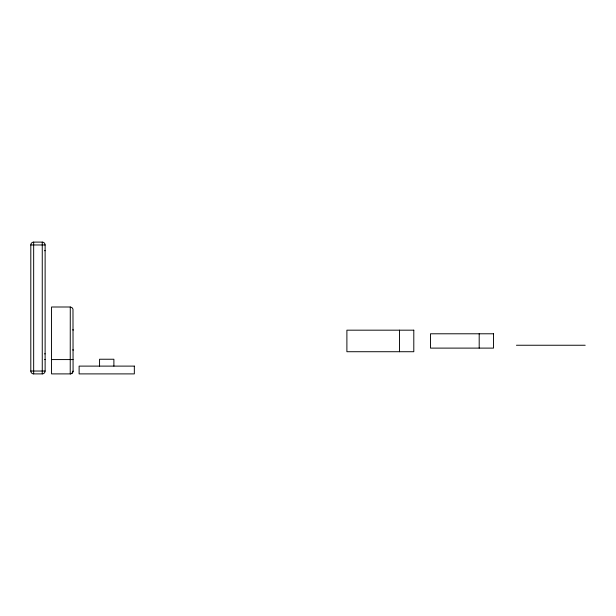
<?xml version="1.0" encoding="UTF-8"?>
<svg xmlns="http://www.w3.org/2000/svg" width="616" height="616" viewBox="0 0 616 616"><rect width="100%" height="100%" fill="white"/><g stroke="black" fill="none" stroke-linecap="round" stroke-linejoin="round"><path stroke-width="0.92" d="M73.088 371.063L73.088 371.094A2.864 2.864 0 0 1 70.224 373.897L72.203 373.103L73.081 371.148L72.981 309.101L72.003 307.615L70.278 306.999L70.224 373.897L51.544 373.897L51.544 306.999L70.247 306.999M33.664 242.103L42.258 242.103A2.864 2.864 0 0 1 45.122 244.968L45.122 371.032A2.864 2.864 0 0 1 42.258 373.897L33.664 373.897A2.864 2.864 0 0 1 30.8 371.032L30.8 244.968A2.864 2.864 0 0 1 33.664 242.103L33.664 373.897M30.808 244.968L45.114 244.968M44.591 250.697L45.122 250.697M516.439 345.245L585.2 345.245M44.591 353.838L45.122 353.838M44.66 359.575L45.114 359.575M51.544 359.575L73.073 359.575M30.815 371.032L45.114 371.032M479.194 333.787L479.194 348.109M399.468 330.176L399.468 351.721M113.891 366.112L113.891 359.236L99.561 359.236L99.561 366.112M42.258 242.111L42.258 373.897M72.973 349.549A2.864 2.864 0 0 1 73.088 350.342M72.973 329.483A2.864 2.864 0 0 1 73.088 330.268M413.798 330.176L346.893 330.176L346.893 351.721L413.798 351.721L413.798 330.176M493.516 333.787L430.484 333.787L430.484 348.109L493.516 348.109L493.516 333.787M134.334 366.112L79.118 366.112L79.118 373.897L134.334 373.897L134.334 366.112"/></g></svg>
